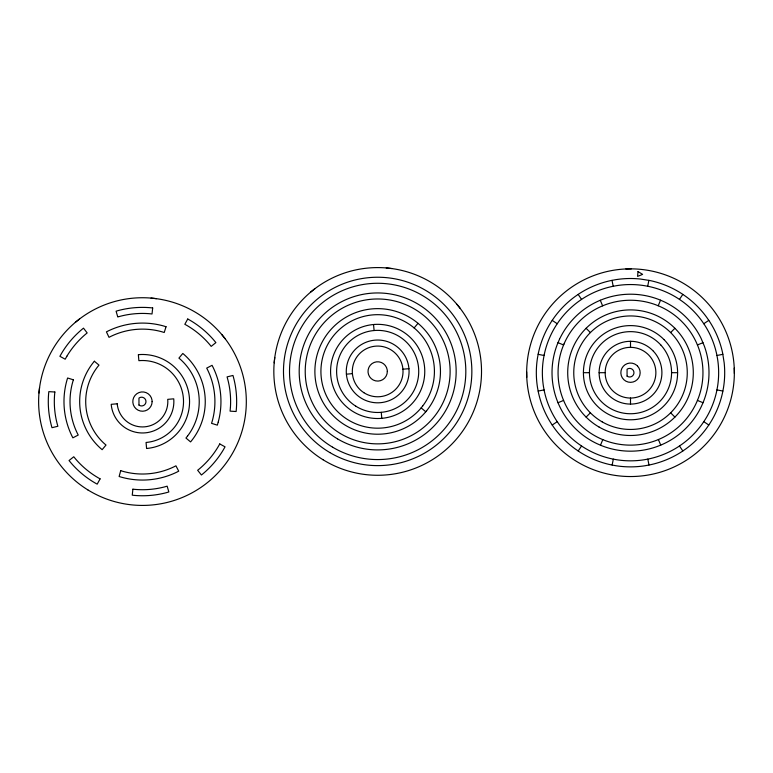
<?xml version="1.0" encoding="UTF-8"?>
<svg xmlns="http://www.w3.org/2000/svg" width="773" height="773" viewBox="0 0 773 773"><rect width="100%" height="100%" fill="white"/><g stroke="black" fill="none" stroke-linecap="round" stroke-linejoin="round"><path stroke-width="1.16" d="M38.979 393.003L39.568 387.602M274.183 362.856L274.773 357.455M612.148 465.046L613.318 459.123M647.697 286.261L648.876 280.338M600.486 445.2L602.795 439.615M658.219 305.779L660.538 300.185M578.204 450.988L581.557 445.973M679.457 299.412L682.81 294.397M414.125 327.955L418 323.327M586.108 417.091L590.379 412.821M670.635 332.564L674.906 328.293M75.348 322.341L79.59 318.93M310.553 292.194L314.785 288.783M552.222 425.015L557.246 421.662M703.778 323.723L708.793 320.37M558.009 402.733L563.594 400.414M697.42 344.971L703.015 342.652M538.163 391.07L544.076 389.892M716.938 355.493L722.861 354.314M346.41 374.171L352.411 373.649M402.936 369.204L408.946 368.682M625.869 268.956L631.309 268.849M583.422 372.692L589.451 372.692M599.114 372.692L605.153 372.692A25.354 25.354 0 0 0 629.628 398.037L631.396 398.037A25.354 25.354 0 0 0 648.75 355.078L647.474 353.85A25.354 25.354 0 0 0 631.396 347.348L629.628 347.348A25.354 25.354 0 0 0 605.153 372.692M671.563 372.692L677.592 372.692M386.239 267.941L391.64 268.531M151.035 298.088L156.436 298.678M538.163 354.324L544.076 355.503M716.938 389.882L722.861 391.061M558 342.661L563.594 344.98M697.43 400.404L703.015 402.723M552.222 320.38L557.236 323.732M703.778 421.652L708.802 425.005M421.15 407.883L425.768 411.758M586.108 328.293L590.379 332.564M670.635 412.821L674.906 417.091M456.911 304.301L460.312 308.543M221.706 334.448L225.107 338.69M578.194 294.407L581.547 299.422M679.477 445.963L682.83 450.978M600.283 300.262L602.621 305.847M658.403 439.537L660.731 445.122M612.013 280.367L613.202 286.281M647.813 459.104L649.001 465.017M373.552 324.534L374.084 330.525M381.263 412.328L381.794 418.319M734.253 368.054L734.35 373.494A103.843 103.843 0 0 1 577.895 462.225A103.843 103.843 0 0 1 579.286 282.367A103.843 103.843 0 0 1 734.35 373.494M526.664 371.89L526.771 377.33M630.507 341.299L630.507 347.348M630.507 398.037L630.507 404.086M638.015 271.584L637.59 276.396L642.614 274.376L638.015 271.584M230.441 407.139L230.083 411.139L236.123 411.516A94.18 94.18 0 0 0 232.963 375.456L227.078 376.886L228.122 380.76A88.151 88.151 0 0 1 230.441 407.139M132.898 489.183L132.251 495.174L134.792 495.445A94.18 94.18 0 0 0 166.388 492.672L168.843 491.957L167.152 486.169L164.359 486.961A88.151 88.151 0 0 1 133.594 489.27L132.898 489.183M152.687 307.973L152.03 313.973L149.141 313.683A88.151 88.151 0 0 0 118.433 316.766L117.776 316.969L116.095 311.19L118.549 310.475A94.18 94.18 0 0 1 150.136 307.702L152.687 307.973M54.873 392.008L54.661 393.795A88.151 88.151 0 0 0 57.366 424.532L57.878 426.261L51.975 427.691A94.18 94.18 0 0 1 48.815 391.64L54.873 392.008M538.385 353.106L537.486 357.957A94.18 94.18 0 0 0 537.486 387.428L538.385 392.278A94.18 94.18 0 0 0 551.516 423.991L554.309 428.049A94.18 94.18 0 0 0 575.151 448.891L579.209 451.683A94.18 94.18 0 0 0 610.931 464.815L615.772 465.713A94.18 94.18 0 0 0 645.242 465.713L650.093 464.815A94.18 94.18 0 0 0 681.805 451.683L685.873 448.891A94.18 94.18 0 0 0 706.706 428.049L709.498 423.991A94.18 94.18 0 0 0 722.639 392.278L723.538 387.428A94.18 94.18 0 0 0 724.175 362.846L722.639 353.106A94.18 94.18 0 0 0 709.498 321.394L706.706 317.336A94.18 94.18 0 0 0 685.873 296.494L681.805 293.701A94.18 94.18 0 0 0 650.093 280.57L640.353 279.024A94.18 94.18 0 0 0 615.772 279.671L610.931 280.57A94.18 94.18 0 0 0 579.209 293.701L575.151 296.494A94.18 94.18 0 0 0 554.309 317.336L551.516 321.394A94.18 94.18 0 0 0 538.385 353.106M544.289 354.363L543.448 358.904A88.151 88.151 0 0 0 543.448 386.481L544.289 391.022A88.151 88.151 0 0 0 556.579 420.705L559.198 424.503A88.151 88.151 0 0 0 578.697 444.002L582.504 446.62A88.151 88.151 0 0 0 612.187 458.911L616.719 459.751A88.151 88.151 0 0 0 644.295 459.751L648.837 458.911A88.151 88.151 0 0 0 678.52 446.62L682.317 444.002A88.151 88.151 0 0 0 701.826 424.503L704.435 420.705A88.151 88.151 0 0 0 716.726 391.022L717.566 386.481A88.151 88.151 0 0 0 717.566 358.904L716.726 354.363A88.151 88.151 0 0 0 704.435 324.689L701.826 320.882A88.151 88.151 0 0 0 682.317 301.383L678.52 298.764A88.151 88.151 0 0 0 648.837 286.474L644.295 285.633A88.151 88.151 0 0 0 616.719 285.633L612.187 286.474A88.151 88.151 0 0 0 582.504 298.764L578.697 301.383A88.151 88.151 0 0 0 559.198 320.882L556.579 324.689A88.151 88.151 0 0 0 544.289 354.363M218.228 422.077L217.319 425.15L211.551 423.333L212.121 421.517A72.449 72.449 0 0 0 207.57 369.794L206.7 368.112L212.063 365.32L213.493 368.18A78.488 78.488 0 0 1 218.228 422.077M73.387 379.814L72.817 381.63A72.449 72.449 0 0 0 77.358 433.353L78.237 435.035L72.875 437.827L72.304 436.745A78.488 78.488 0 0 1 67.241 379.176L67.628 377.997L73.387 379.814M120.714 470.651L119.129 476.506A78.488 78.488 0 0 0 176.756 472.177L178.718 471.163L175.925 465.81L174.254 466.679A72.449 72.449 0 0 1 122.52 471.221L120.714 470.651M166.04 326.737L164.224 332.496L162.417 331.926A72.449 72.449 0 0 0 110.684 336.468L109.012 337.337L106.423 331.859A78.488 78.488 0 0 1 163.915 326.071L166.04 326.737M563.981 344.004L562.57 347.531A72.449 72.449 0 0 0 563.179 399.448L564.677 402.936A72.449 72.449 0 0 0 601.819 439.219L605.346 440.629A72.449 72.449 0 0 0 657.263 440.021L660.751 438.523A72.449 72.449 0 0 0 697.033 401.38L698.444 397.863A72.449 72.449 0 0 0 697.835 345.937L696.347 342.449A72.449 72.449 0 0 0 683.776 323.587L681.129 320.863A72.449 72.449 0 0 0 659.195 306.166L655.678 304.755A72.449 72.449 0 0 0 603.752 305.364L600.263 306.862A72.449 72.449 0 0 0 563.981 344.004M559.517 339.231L557.855 342.99A78.488 78.488 0 0 0 556.647 399.235L558.135 403.062A78.488 78.488 0 0 0 597.046 443.692L600.814 445.345A78.488 78.488 0 0 0 657.05 446.552L660.876 445.064A78.488 78.488 0 0 0 701.507 406.154L703.159 402.395A78.488 78.488 0 0 0 704.367 346.149L701.188 338.574A78.488 78.488 0 0 0 663.968 301.692L660.21 300.04A78.488 78.488 0 0 0 603.964 298.832L600.138 300.32A78.488 78.488 0 0 0 559.517 339.231M219.745 443.934L219.155 445.035A88.151 88.151 0 0 1 199.482 468.796L197.646 470.274L201.424 474.989L202.545 474.11A94.18 94.18 0 0 0 223.213 450.05L225.04 446.842L219.745 443.934M100.094 478.864L97.205 484.14L95.958 483.473A94.18 94.18 0 0 1 71.406 463.385L69.048 460.534L73.754 456.756L75.967 459.423A88.151 88.151 0 0 0 99.978 478.806L100.094 478.864M187.733 319.007L184.824 324.302L186.892 325.433A88.151 88.151 0 0 1 210.411 345.415L211.174 346.391L215.889 342.613L213.532 339.762A94.18 94.18 0 0 0 188.979 319.674L187.733 319.007M66.893 356.198L65.193 359.213L59.898 356.305L61.724 353.097A94.18 94.18 0 0 1 82.392 329.037L83.503 328.158L87.165 332.931A88.151 88.151 0 0 0 66.893 356.198M94.364 361.233L92.48 363.571A62.787 62.787 0 0 0 99.872 447.702L102.133 449.683L106.017 445.045L104.171 443.46A56.748 56.748 0 0 1 97.456 367.001L98.992 365.117L94.364 361.233M187.481 436.146L185.945 438.03L190.564 441.905L191.395 440.919A62.787 62.787 0 0 0 183.79 354.295L182.795 353.474L178.921 358.102L180.766 359.687A56.748 56.748 0 0 1 187.481 436.146M422.676 405.999L420.638 408.511A56.748 56.748 0 0 1 340.999 414.743A56.748 56.748 0 0 1 334.013 335.173A56.748 56.748 0 0 1 413.507 327.423L415.961 329.54A56.748 56.748 0 0 1 422.676 405.999M426.599 410.772L424.377 413.391A62.787 62.787 0 0 1 336.786 419.082A62.787 62.787 0 0 1 329.105 331.636A62.787 62.787 0 0 1 416.347 321.964L418.995 324.148A62.787 62.787 0 0 1 426.599 410.772M374.258 324.457L371.446 324.747A47.095 47.095 0 0 0 330.757 375.543A47.095 47.095 0 0 0 379.688 418.473L382.49 418.27A47.095 47.095 0 0 0 424.58 367.31A47.095 47.095 0 0 0 374.258 324.457M139.053 354.604L138.348 354.681L138.879 360.672A41.056 41.056 0 0 1 183.365 397.979A41.056 41.056 0 0 1 146.058 442.475L146.59 448.466L147.285 448.417A47.095 47.095 0 0 0 189.375 397.457A47.095 47.095 0 0 0 139.053 354.604M117.206 403.796L111.215 404.318L111.302 405.352A31.393 31.393 0 0 0 145.73 432.803A31.393 31.393 0 0 0 173.741 398.829L167.731 399.351A25.354 25.354 0 0 1 144.686 426.831A25.354 25.354 0 0 1 117.206 403.796M637.551 366.083L636.662 365.252A9.663 9.663 0 0 0 621.057 370.682A9.663 9.663 0 0 0 633.106 381.997A9.663 9.663 0 0 0 637.551 366.083M664.055 339.637L662.277 337.927A47.095 47.095 0 0 0 583.422 372.344L583.46 374.808A47.095 47.095 0 0 0 631.396 419.778A47.095 47.095 0 0 0 677.602 373.04L677.554 370.576A47.095 47.095 0 0 0 664.055 339.637M653.398 351.203L651.997 349.811A31.393 31.393 0 0 0 600.099 364.885A31.393 31.393 0 0 0 638.314 403.1A31.393 31.393 0 0 0 653.398 351.203M660.76 344.932L659.118 343.251A41.056 41.056 0 0 0 590.901 361.88A41.056 41.056 0 0 0 640.189 412.589A41.056 41.056 0 0 0 660.76 344.932M346.507 375.205L346.323 373.137A31.393 31.393 0 0 1 391.244 343.115A31.393 31.393 0 0 1 395.969 396.936A31.393 31.393 0 0 1 346.507 375.205M387.331 371.426L387.215 369.919A9.663 9.663 0 0 0 371.997 363.61A9.663 9.663 0 0 0 373.282 380.036A9.663 9.663 0 0 0 387.331 371.426M152.126 401.574L152.01 400.066A9.663 9.663 0 0 0 136.792 393.757A9.663 9.663 0 0 0 138.087 410.183A9.663 9.663 0 0 0 152.126 401.574M627.067 376.132L627.067 369.252A4.3 4.3 0 0 1 632.836 369.803A4.3 4.3 0 0 1 632.836 375.591A4.3 4.3 0 0 1 627.067 376.132M138.966 405.071L138.966 398.076A4.377 4.377 0 0 1 144.831 398.626A4.377 4.377 0 0 1 144.831 404.521A4.377 4.377 0 0 1 138.966 405.071M87.851 489.898A103.843 103.843 0 0 0 246.268 404.714A103.843 103.843 0 0 0 93.291 310.118A103.843 103.843 0 0 0 87.851 489.898M323.056 459.751A103.843 103.843 0 0 0 481.473 374.567A103.843 103.843 0 0 0 328.496 279.971A103.843 103.843 0 0 0 323.056 459.751M363.87 392.694A25.354 25.354 0 0 0 402.994 372.741A25.354 25.354 0 0 0 366.151 348.836A25.354 25.354 0 0 0 363.87 392.694M355.802 406.173A41.056 41.056 0 0 0 418.695 372.992A41.056 41.056 0 0 0 358.508 335.115A41.056 41.056 0 0 0 355.802 406.173M340.381 433.537A72.449 72.449 0 0 0 450.108 372.663A72.449 72.449 0 0 0 342.526 308.069A72.449 72.449 0 0 0 340.381 433.537M337.55 438.88A78.488 78.488 0 0 0 456.147 372.441A78.488 78.488 0 0 0 339.308 302.958A78.488 78.488 0 0 0 337.55 438.88M332.612 447.19A88.151 88.151 0 0 0 465.81 372.567A88.151 88.151 0 0 0 334.583 294.523A88.151 88.151 0 0 0 332.612 447.19M329.839 452.563A94.18 94.18 0 0 0 471.849 372.277A94.18 94.18 0 0 0 331.317 289.44A94.18 94.18 0 0 0 329.839 452.563M599.114 427.073A62.787 62.787 0 0 0 693.294 372.692A62.787 62.787 0 0 0 599.114 318.312A62.787 62.787 0 0 0 599.114 427.073M602.138 421.845A56.748 56.748 0 0 0 687.265 372.692A56.748 56.748 0 0 0 602.138 323.549A56.748 56.748 0 0 0 602.138 421.845"/></g></svg>
